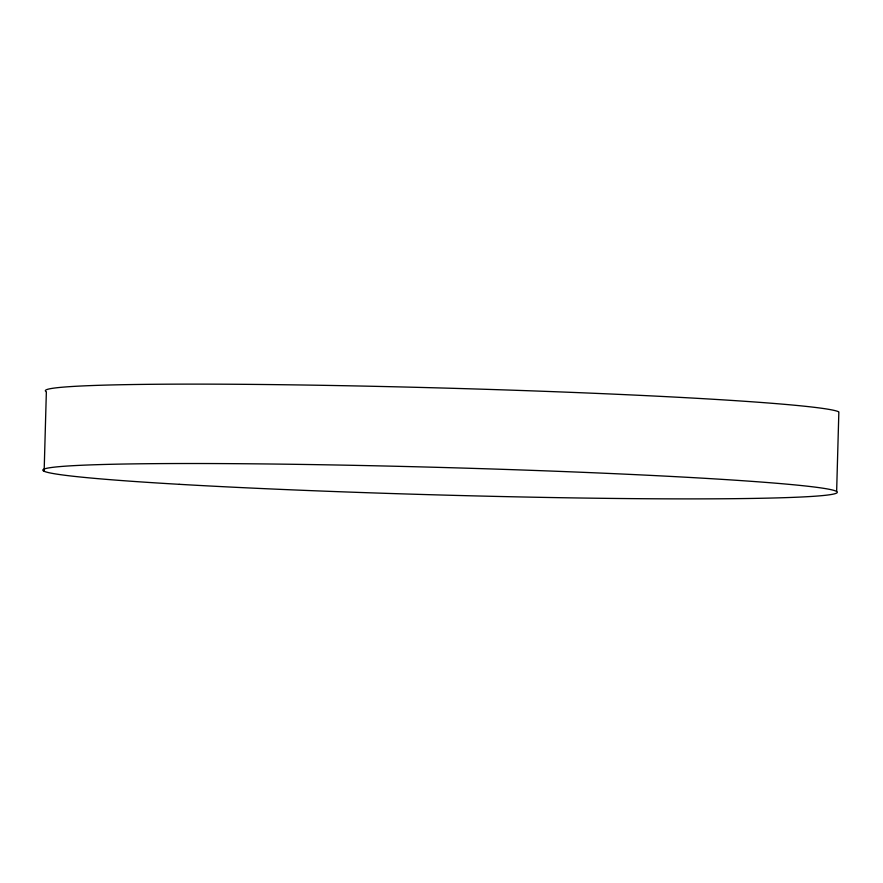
<?xml version="1.0" encoding="UTF-8"?>
<svg xmlns="http://www.w3.org/2000/svg" width="883" height="883" viewBox="0 0 883 883"><rect width="100%" height="100%" fill="white"/><g stroke="black" fill="none" stroke-linecap="round" stroke-linejoin="round"><path stroke-width="1.32" d="M44.15 471.114L46.358 391.721A397.306 13.775 1.6 0 1 415.75 387.306A397.306 13.775 1.6 0 1 838.85 411.886L836.643 491.279M179.194 484.314A397.306 13.775 1.6 0 0 830.086 494.69A397.306 13.775 1.6 0 0 311.898 464.579A397.306 13.775 1.6 0 0 179.194 484.314"/></g></svg>
